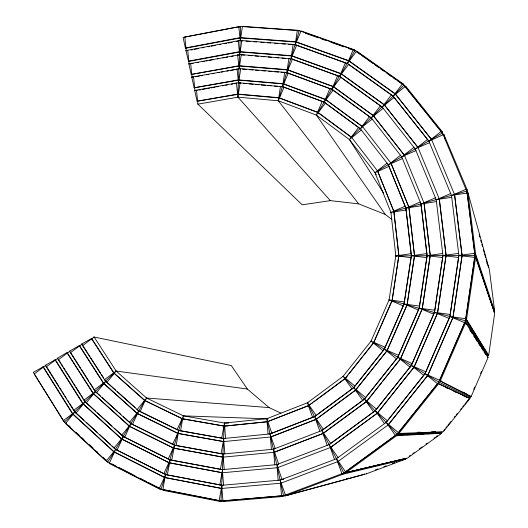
<?xml version="1.0" encoding="UTF-8"?>
<svg xmlns="http://www.w3.org/2000/svg" width="528" height="528" viewBox="0 0 528 528"><rect width="100%" height="100%" fill="white"/><g stroke="black" fill="none" stroke-linecap="round" stroke-linejoin="round"><path stroke-width="0.79" d="M285.919 495.059L283.536 495.7L221.014 501.052L221.536 488.466L222.182 488.387L221.925 485.278L165.766 474.547L115.401 449.328L74.606 411.913L45.322 365.303L55.328 359.72L83.18 403.781L121.895 439.052L169.31 462.772L222.44 472.758L169.013 462.805L121.565 439.065L82.823 403.762L54.952 359.667M240.623 26.446L240.392 37.937L296.003 42.062L348.883 60.958L395.287 94.03L431.581 139.564L395.175 93.753L348.731 60.667L295.812 41.752L240.161 37.627L185.381 47.942L183.077 37.422L240.623 26.446L299.171 30.611L354.935 50.338L403.966 85.028L442.405 132.937L467.326 192.674M488.664 355.39L466.528 319.466L475.583 257.235L474.791 257.136L465.736 319.361L488.129 355.311L488.664 355.39L494.65 313.474L474.929 255.341L466.877 191.083L454.555 194.509L462.059 255.407L452.965 317.348L427.713 375.368L388.271 424.743L397.076 434.168L442.339 432.221L439.89 433.99M464.574 322.667L449.869 316.503L437.527 313.117L446.074 255.486L458.852 255.42L449.869 316.503L424.967 373.705L386.08 422.4L377.342 413.054L414.011 367.085L437.527 313.117L446.074 255.486L439.23 198.766L451.486 195.36L467.128 193.07M437.362 313.5L414.117 367.138L377.48 413.068L330.528 447.421L336.428 458.746L386.206 422.407L425.06 373.751L449.935 316.595L458.918 255.565L451.486 195.36M405.167 458.726L406.454 458.238L343.847 472.989L337.907 461.584L388.397 424.75L427.805 375.415L453.031 317.447L462.119 255.552L454.555 194.509M434.788 312.675L422.215 308.926L430.214 255.565L442.893 255.499L434.452 312.279L411.286 365.442L375.17 410.725L329.056 444.602L323.202 433.356L366.505 401.452L400.422 358.875L422.215 308.926L430.214 255.565L423.997 202.996L436.181 199.61L451.724 197.347M436.181 199.61L442.972 255.651L434.537 312.378L411.391 365.495L375.302 410.738L329.228 444.583L276.725 464.627L274.019 452.298L323.38 433.349L274.237 452.278L222.829 457.175L173.441 448.1L129.268 426.228L93.119 393.545L67.03 352.598L57.361 358.255L84.883 401.722L123.11 436.498L169.897 459.862L222.314 469.663L276.936 464.594L281.978 479.417L283.589 479.087M401.696 156.763L421.06 204.026L427.139 255.73L419.265 308.194L397.835 357.304L364.492 399.168L321.922 430.551L273.346 449.222L270.659 436.96L315.922 419.39L355.753 389.948L386.951 350.737L407.022 304.768L414.46 255.644L408.857 207.2L390.931 163.06L401.696 156.763L404.646 155.767M307.751 405.986L267.538 421.714L224.367 426.129L182.556 418.79L144.995 400.574L114.101 373.098L91.674 338.455L81.583 344.084L105.494 381.262L138.521 410.824L178.741 430.492L223.601 438.517L270.211 433.897L314.662 416.618L353.76 387.691L384.391 349.18L404.111 304.042L411.424 255.809L405.946 208.223L388.245 164.637L377.52 170.907L393.921 211.563L398.891 255.473L395.828 255.889L389.083 299.924L371.059 341.128L343.121 376.299L307.454 402.778L266.871 418.678L224.492 423.04L183.434 415.866L146.54 398.013L116.167 371.045L94.116 337.022L82.573 345.616M362.696 400.356L355.423 390.185L387.07 350.803L407.134 304.867L414.559 255.79L409.009 207.781L405.841 208.039L388.245 164.637M411.022 257.664L398.765 256.126L392.139 300.346L389.083 299.924L403.181 305.818M203.148 497.369L162.954 489.522L162.829 490.281L219.899 501.435L220.024 500.663L204.752 497.68M298.089 31.066L298.201 30.36L242.51 26.4M221.707 438.181L224.492 423.04L225.515 438.326M280.487 86.321L278.322 100.775L316.371 115.111L349.424 139.544L374.972 172.682L390.925 212.395L395.828 255.889L398.878 256.271M221.067 453.717L223.859 438.511L179.83 430.637M284.704 72.323L282.546 86.757L280.097 86.546M220.414 469.306L223.212 454.04L174.326 445.163L130.812 423.661L95.179 391.499L69.452 351.186L79.51 345.569L103.772 383.348L137.293 413.404L178.147 433.422L223.727 441.613L177.857 433.429L136.976 413.391L103.429 383.308L79.154 345.503M288.915 58.351L286.757 72.758L331.848 89.331L371.21 117.922L383.183 108.299M219.767 484.961L222.572 469.63L169.897 459.862L173.441 448.1L223.087 457.156L222.314 469.663L223.588 485.153M293.119 44.405L290.968 58.793L288.526 58.601M219.113 500.683L221.925 485.278L165.462 474.586L115.401 449.328L121.895 439.052M297.31 30.479L295.165 44.847L347.332 63.538L356.44 51.401M176.174 445.5L178.226 433.495M240.695 68.706L238.537 82.975L240.979 83.186M180.589 430.828L182.642 418.843M240.115 82.856L237.95 97.159L197.914 104.168L196.508 90.156M182.926 418.849L183.434 415.866L177.045 429.667M162.868 489.7L165.462 474.586L169.31 462.772M242.431 26.572L240.28 40.735L242.735 40.92M167.31 474.936L170.194 459.835L123.44 436.491L114.345 428.215M241.857 40.564L239.699 54.76L188.859 63.809L191.189 74.441L239.237 66.02L287.602 69.967L333.399 86.75L373.395 115.757L404.501 155.41L373.263 115.5L333.234 86.48L287.404 69.676L238.999 65.736L191.189 74.441M171.745 460.205L174.616 445.15L131.135 423.667L123.288 416.585M241.276 54.615L239.118 68.845L191.776 77.108L194.119 87.8L238.649 80.144L283.384 83.952L325.657 99.647L362.485 126.581M221.014 501.052L161.02 489.337L164.875 477.49L221.793 488.42M299.171 30.611L296.003 42.062M469.385 398.495L470.811 396.119M473.755 389.341L474.731 387.083M480.612 373.527L481.589 371.27M471.108 396.614L488.05 357.542L465.617 322.681L464.878 322.37L439.534 380.655L471.108 396.614L439.534 380.655M382.82 381.176L400.534 358.934L422.05 309.302M440.273 380.978L465.617 322.681M363.29 355.852L373.718 342.731L392.08 300.742L398.825 255.724L393.809 211.385L405.841 208.039L411.325 255.664L403.999 303.937L384.265 349.114L353.608 387.658L314.477 416.605L269.986 433.904L267.313 421.707L308.702 405.517L345.081 378.53L373.586 342.659L391.961 300.637L403.999 303.937L418.341 309.976M322.186 101.31L316.371 115.111L325.433 103.052M172.63 444.325L179.032 430.492L139.57 411.2M329.927 88.414L324.113 102.221L360.307 128.746L362.716 126.878L325.492 99.376L283.186 83.681L238.418 79.873L194.119 87.8M168.201 459.017L174.616 445.15M337.676 75.511L331.848 89.331L286.559 72.475L238.887 68.561L238.649 80.144M163.772 473.728L170.194 459.835M345.418 62.614L339.59 76.435L382.14 107.078L394.152 97.416M159.331 488.473L165.766 474.547M353.166 49.711L347.332 63.538L294.974 44.543L240.049 40.432L185.962 50.582L188.549 61.439L239.818 51.955L291.806 56.001L341.141 73.861L384.325 104.907L418.011 147.503L384.206 104.643L340.982 73.57L291.614 55.704L239.587 51.658L188.278 61.156M160.268 488.591L159.964 489.291L109.243 463.426L115.738 449.308L106.326 460.885M353.846 50.398L354.143 49.718L301.092 30.961L295.165 44.847L294.974 44.543L291.806 56.001M117.044 450.16L123.44 436.491L123.11 436.498L129.268 426.228L173.732 448.087M296.69 45.157L290.968 58.793L239.468 54.47L239.237 66.02M124.753 437.316L130.812 423.661L137.293 413.404M292.486 59.116L286.757 72.758L286.559 72.475L283.384 83.952M132.462 424.479L138.838 410.837L137.003 409.2M288.275 73.108L282.546 86.757L238.3 82.705L194.707 90.479L197.063 101.224L238.069 94.321L279.167 97.97L317.922 112.537L351.602 137.386L317.744 112.279L278.962 97.706L237.831 94.057L197.063 101.224M140.177 411.635L145.015 400.712M284.057 87.12L278.322 100.775L237.95 97.159L236.465 83.028M161.02 489.337L107.699 462.158L114.2 451.876L164.875 477.49M354.935 50.338L348.883 60.958M65.69 423.324L74.969 411.926L69.729 403.583M66.02 423.034L65.578 423.601L106.808 461.723L107.257 461.142M75.946 413.147L85.239 401.742L83.926 399.67M348.685 64.317L339.59 76.435L290.77 58.496L287.602 69.967M86.229 402.943L95.528 391.532L89.76 382.503M340.936 77.233L331.848 89.331M96.532 392.72L105.838 381.295L104.511 379.236M333.181 90.143L324.113 102.221L283.312 87.041M106.854 382.477L116.167 371.045L104.491 379.691M137.128 409.576L146.54 398.013L145.332 400.739L144.685 400.554L113.764 373.052L91.331 338.382M358.637 127.38L349.424 139.544L361.324 129.994M129.426 422.407L138.838 410.837L144.685 400.554L182.272 418.777L224.367 426.129M369.541 116.556L360.307 128.746L323.941 101.957L282.341 86.486L279.167 97.97M121.724 435.237L131.135 423.667M380.47 105.706L371.21 117.922L331.69 89.06L325.657 99.647M114.022 448.061L123.44 436.491M391.426 94.829L382.14 107.078L339.431 76.151L333.399 86.75M402.409 83.926L393.089 96.208L428.868 141.154L443.157 134.732M360.327 54.509L356.327 51.678L356.789 51.091L403.438 84.084L402.97 84.685L397.637 80.916M313.843 401.867L345.239 378.569L348.038 375.052M349.054 373.771L362.274 357.133M330.693 443.395L323.525 433.112L366.643 401.478L381.797 382.463M437.91 383.348L398.264 432.927L398.884 433.435L443.329 431.739L469.953 398.534L437.91 383.348L469.953 398.534M398.884 433.435L438.537 383.849M454.172 417.351L455.195 416.077M456.218 414.797L457.241 413.523M443.718 430.492L444.748 429.211M445.771 427.931L446.8 426.65M447.823 425.37L450.905 421.535M460.66 409.372L461.683 408.091M462.713 406.811L463.736 405.53M464.765 404.25L468.871 399.135M107.699 462.158L64.357 422.09L72.923 413.965L114.2 451.876M443.203 134.891L442.233 131.743L405.656 86.17L393.089 96.208L347.998 64.013M58.813 386.206L45.705 365.35L34.195 373.982L63.703 421.331L64.264 420.902M46.286 366.835L57.737 358.314L57.361 358.255M58.331 359.792L69.815 351.245L69.452 351.186M70.429 352.717L81.939 344.15L81.583 344.084M362.578 126.634L372.24 119.156M387.057 163.112L374.972 172.682L388.971 166.426M94.175 389.935L105.838 381.295L115.612 390.053M400.508 155.239L388.364 164.855L360.162 128.502L351.45 137.148L377.645 171.125L393.921 211.563M83.886 400.145L95.528 391.532L100.353 395.888M414.005 147.332L404.158 154.876L404.58 155.78M404.263 155.107L401.808 156.988L371.078 117.671L362.347 126.337L391.043 163.284L408.962 207.385L420.961 203.841L421.7 205.3M73.616 410.342L85.239 401.742L84.883 401.722L93.463 393.571L129.598 426.228M427.568 139.392L415.305 149.087L382.015 106.814L373.395 115.757M63.373 420.512L74.969 411.926L83.965 420.176M441.184 131.419L428.868 141.154L392.977 95.938L347.186 63.248L341.141 73.861M442.233 131.743L441.613 132.218L429.766 117.454M312.609 417.331L308.326 405.669L312.517 402.844M224.235 469.484L222.961 454.06L223.469 441.619L270.877 436.953L316.107 419.397L354.922 390.7M316.107 419.397L321.743 430.551L364.346 399.142L397.723 357.245L419.166 308.088L427.053 255.585L420.961 203.841M285.404 495L280.117 480.117L277.405 467.716L330.7 447.407L377.144 413.312L366.643 401.478M396.013 435.085L345.385 472.012L345.84 472.666L407.491 458.093L441.705 433.277L441.388 432.841L396.013 435.085L396.482 435.739L441.705 433.277M345.84 472.666L396.482 435.739M409.154 456.225L410.467 455.268M436.121 436.663L437.441 435.706M412.85 453.605L414.17 452.648M419.443 448.82L422.083 446.906M426.037 444.035L427.357 443.078M433.957 438.299L435.277 437.342M72.923 413.965L43.303 366.755L33.337 372.319L64.357 422.09M429.528 142.705L415.206 148.856L404.395 155.186L424.09 203.181L430.3 255.71M443.111 134.732L443.83 134.422L467.122 189.73L489.383 269.716L494.663 311.256L494.129 311.315L474.824 254.06L467.168 192.938L467.953 192.826L475.616 253.955L494.663 311.256M404.54 155.542L415.952 150.645M402.428 158.552L388.364 164.855M405.101 206.217L390.925 212.395L406.065 210.012M420.215 202.006L405.946 208.223M435.422 197.776L421.06 204.026L436.418 201.59M450.714 193.525L436.26 199.802L415.206 148.856M466.105 189.242L451.552 195.558L428.776 140.917L417.919 147.272L439.309 198.957L446.153 255.631M467.122 189.73L466.389 190.034L467.287 193.208M280.117 480.117L336.593 458.72L345.497 471.788M285.318 495.066L285.582 495.812L342.962 474.217L405.537 459.142L405.346 458.641L342.685 473.471L342.962 474.217M375.448 469.847L377.744 468.989M383.882 466.686L386.179 465.828M392.311 463.525L394.614 462.66M400.745 460.363L403.049 459.499M285.582 495.812L366.432 473.801L405.537 459.142M221.918 488.433L222.994 501.6L282.473 496.518L363.508 474.5M346.361 478.764L348.744 478.117M223.747 500.749L282.401 495.733L284.783 495.092M342.745 473.517L345.946 472.758M357.951 469.913L361.152 469.154M369.151 467.26L372.352 466.501M377.956 465.175L381.157 464.416M389.162 462.515L390.76 462.139M398.765 460.238L401.161 459.67M219.899 501.435L222.295 500.874M281.939 479.747L283.536 479.417M184.84 37.019L239.58 26.578L239.646 27.258M240.392 37.937L185.651 48.239L185.381 47.942M191.07 49.962L192.68 49.658M194.297 49.361L198.33 48.602M202.363 47.843L203.98 47.546M208.012 46.787L209.623 46.484M211.24 46.18L215.272 45.428M219.305 44.669L220.915 44.365M224.948 43.606L226.565 43.309M228.175 43.006L232.208 42.247M236.247 41.494L237.857 41.191M188.859 63.809L193.142 63.353M197.155 62.614L198.759 62.317M202.772 61.571L204.382 61.281M205.986 60.984L207.59 60.687M209.194 60.39L213.206 59.651M217.226 58.912L218.83 58.615M222.842 57.875L224.446 57.578M226.05 57.281L227.66 56.984M231.673 56.245L233.277 55.948M237.29 55.209L238.894 54.912M191.776 77.108L193.664 77.088M195.287 76.791L199.346 76.058M200.97 75.761L202.594 75.464M206.653 74.732L208.276 74.435M212.335 73.702L213.959 73.405M218.011 72.673L219.635 72.376M221.258 72.079L222.882 71.788M226.941 71.049L228.565 70.759M230.188 70.462L234.247 69.729M235.871 69.432L237.494 69.135M195.776 90.598L197.393 90.308M199.003 90.024L200.62 89.734M202.231 89.443L206.263 88.724M207.88 88.44L209.491 88.15M211.108 87.866L215.14 87.146M216.751 86.856L218.368 86.572M222.4 85.853L224.011 85.562M225.628 85.279L227.238 84.988M231.271 84.269L232.888 83.985M234.498 83.695L236.115 83.404M337.907 461.584L280.804 483.232L283.536 495.7L343.847 472.989L397.076 434.168L438.761 382.041L465.406 320.76L474.929 255.341L462.119 255.552M336.428 458.746L341.939 473.708M277.405 467.716L222.182 472.791L221.668 485.324L280.335 480.077L280.619 483.219M391.835 219.404L385.262 214.434L358.657 203.854L330.33 200.633L302.161 204.831L197.65 103.917M408.903 207.596L421.199 205.814M276.725 464.627L278.348 464.396M411.094 253.664L398.891 255.473M426.815 253.579L411.424 255.809L398.937 255.869M442.649 253.486L427.139 255.73L414.559 255.79M458.601 253.4L442.893 255.499M474.672 253.315L458.852 255.42M474.824 254.06L475.616 253.955M278.573 463.921L273.563 449.203L222.961 454.06L174.326 445.163L177.857 433.429L178.517 433.488L178.741 430.492L182.272 418.777L183.777 418.876M329.056 444.602L338.072 457.538M273.346 449.222L274.217 449.15M396.218 435.349L401.947 435.052M406.857 434.801L412.579 434.504M416.671 434.293L423.212 433.957M427.304 433.752L433.844 433.415M437.936 433.204L441.21 433.033M417.747 432.26L420.182 432.175M431.541 431.785L435.6 431.647M269.986 433.904L275.194 448.51M321.743 430.551L322.456 430.544M224.242 423.034L228.598 423.106M267.538 421.714L224.11 426.129L223.601 438.517L224.875 453.875M183.15 415.853L268.066 418.869M266.647 418.671L267.531 418.704M74.969 411.926L74.606 411.913L83.18 403.781M386.08 422.4L398.376 432.544M315.209 416.645L314.477 416.605L308.887 405.537M246.015 41.164L250.107 41.468M253.387 41.719L256.661 41.963M260.759 42.266L264.033 42.517M267.313 42.761L270.587 43.006M274.685 43.309L277.959 43.56M282.058 43.864L285.331 44.108M288.611 44.352L291.885 44.603M241.329 54.892L244.583 55.15M248.648 55.466L251.902 55.724M255.163 55.975L258.416 56.232M261.67 56.489L264.924 56.747M268.178 56.998L271.432 57.255M275.504 57.578L278.758 57.829M282.011 58.087L285.265 58.344M146.23 397.987L269.102 407.596L281.021 413.186M242.405 69.115L246.51 69.452M249.797 69.722L253.084 69.993M255.545 70.191L258.832 70.462M262.119 70.732L265.399 71.003M268.686 71.273L271.973 71.544M274.435 71.749L278.546 72.085M281.008 72.29L285.113 72.626M95.528 391.532L95.179 391.499L103.772 383.348M243.421 83.398L246.682 83.675M249.13 83.886L253.202 84.236M255.651 84.447L258.911 84.724M261.353 84.935L265.426 85.285M267.874 85.496L271.135 85.774M274.395 86.057L277.655 86.335M377.144 413.312L384.41 423.621M105.838 381.295L105.494 381.262L114.101 373.098M307.263 402.758L308.015 402.844M474.632 257.374L458.918 255.565M458.555 257.446L442.972 255.651M442.596 257.519L427.139 255.73M426.749 257.591L411.424 255.809M45.322 365.303L45.705 365.35M392.02 300.234L404.309 301.917M404.111 304.042L419.47 306.062M434.755 310.24L419.265 308.194L433.627 314.173M115.837 370.999L247.348 389.03L269.102 407.596M450.166 314.45L434.537 312.378L449.038 318.404M465.703 318.701L449.935 316.595M465.736 319.361L466.528 319.466M67.03 352.598L93.463 393.571M364.921 399.241L364.346 399.142L355.898 389.981M93.773 336.95L231.264 365.508L247.348 389.03M354.215 387.79L353.608 387.658L345.239 378.569M342.956 376.259L343.596 376.431M305.408 33.257L318.476 37.884M321.552 38.966L325.4 40.326M330.779 42.233L343.847 46.86M348.46 48.49L352.308 49.85M291.733 59.07L338.818 76.157M487.555 357.331L488.05 357.542M385.09 347.233L371.059 341.128L382.985 350.724M373.718 342.731L384.391 349.18L398.548 355.351M412.117 363.541L397.835 357.304L409.992 367.059M400.534 358.934L411.391 365.495L425.799 371.798M445.625 387.466L447.85 388.496M453.79 391.255L456.76 392.634M462.7 395.393L467.155 397.459M470.257 397.406L438.761 382.041L427.805 375.415M425.337 373.89L414.117 367.138M111.718 463.848L115.342 465.696M118.965 467.544L132.007 474.19M133.459 474.929L134.911 475.669M140.705 478.625L146.5 481.576M147.952 482.315L159.548 488.228M441.771 381.236L425.06 373.751L437.455 383.671M462.825 392.027L466.455 393.888M398.178 357.482L387.07 350.803M370.927 341.055L371.468 341.345M361.66 55.453L365.66 58.278M366.993 59.222L372.986 63.466M374.319 64.409L378.319 67.241M380.318 68.653L383.645 71.009M386.978 73.372L390.977 76.197M392.977 77.616L396.304 79.972M411.391 365.495L423.667 375.335M384.391 349.18L396.436 358.855M354.882 386.054L343.121 376.299L351.971 388.865M365.627 397.538L353.76 387.691L355.575 390.218M376.457 409.114L364.492 399.168L373.514 411.939M375.302 410.738L387.374 420.783M388.958 299.818L389.446 300.247M117.447 391.69L135.168 407.557M102.161 397.525L117.256 411.14M118.463 412.229L120.872 414.407M85.846 402.29L95.548 411.114M97.363 412.771L111.916 426.01M86.361 422.374L97.152 432.267M99.554 434.465L110.345 444.365M112.141 446.015L114.543 448.213M68.409 425.238L70.204 426.901M76.177 432.419L79.167 435.184M82.157 437.943L83.952 439.6M89.331 444.576L92.915 447.889M96.499 451.202L97.693 452.305M103.072 457.281L106.663 460.594M407.134 304.867L419.555 308.497M194.707 90.479L194.971 90.737L193.571 76.784M185.962 50.582L186.226 50.873L184.853 37.079M237.712 96.901L330.33 200.633M238.069 94.321L238.3 82.705L238.537 82.975L237.052 68.891M405.049 86.638L428.736 116.167M395.71 255.743L396.172 256.318M278.117 100.518L358.657 203.854M239.818 51.955L240.049 40.432L240.28 40.735L238.808 26.789M453.031 317.447L465.406 320.76L488.024 356.433L488.222 355.054L473.068 330.587M386.206 422.407L395.399 435.389M316.1 415.404L307.454 402.778L308.517 405.682M323.374 429.35L314.662 416.618L319.862 431.277M323.704 433.112L321.922 430.551L327.169 445.322M316.199 114.86L385.262 214.434M317.922 112.537L324.113 102.221M390.806 212.216L391.281 212.936M464.878 322.37L466.211 324.423M469.768 329.908L471.992 333.34M473.768 336.079L474.659 337.451M475.55 338.824L477.325 341.563M478.658 343.622L480.44 346.361M481.331 347.734L483.107 350.473M483.998 351.846L485.773 354.592M82.381 344.837L87.252 352.407M88.136 353.78L89.905 356.532M90.79 357.905L100.525 373.045M101.409 374.418L103.62 377.857M349.279 139.306L383.5 192.971M70.257 351.938L80.454 367.917M81.338 369.303L88.876 381.11M58.172 359L60.357 362.446M61.228 363.825L62.977 366.584M63.848 367.963L65.155 370.029M66.033 371.408L70.396 378.305M71.267 379.678L73.016 382.437M73.887 383.816L75.194 385.882M76.072 387.262L80.434 394.159M81.305 395.538L83.054 398.29M59.684 387.598L61.433 390.377M62.304 391.769L64.053 394.548M64.924 395.941L66.238 398.026M67.544 400.112L68.858 402.197M42.92 366.709L72.554 413.952L113.863 451.895L164.578 477.53L221.536 488.466L281.015 483.186L280.408 483.265L281.556 495.871M374.847 172.478L376.273 174.775M466.138 319.4L472.197 329.188M354.143 49.718L354.849 51.209M384.325 104.907L393.089 96.208M486.941 263.116L488.816 267.597M454.621 194.707L431.501 139.319L442.405 132.937L442.893 134.515M395.287 94.03L403.966 85.028L404.54 86.566M403.438 84.084L404.026 85.628M405.656 86.17L406.237 87.714M366.247 473.299L366.432 473.801M329.228 444.583L334.528 459.466M271.828 433.184L266.871 418.678L268.039 434.095M474.936 254.093L493.865 310.325M443.83 134.422L445.513 139.92M479.16 234.762L479.833 237.145M480.724 240.319L481.397 242.702M481.84 244.292L482.513 246.675M483.404 249.85L484.077 252.232M484.519 253.823L485.641 257.796M486.083 259.38L487.199 263.353M493.819 308.873L494.3 312.477M364.247 473.755L364.3 474.283M282.401 495.733L282.473 496.518M239.699 54.76L238.227 40.775M276.936 464.594L278.144 480.295M239.118 68.845L237.64 54.806M273.563 449.203L274.758 464.812M270.211 433.897L271.385 449.407M192.04 77.378L190.648 63.479M189.13 64.093L187.744 50.246"/></g></svg>
